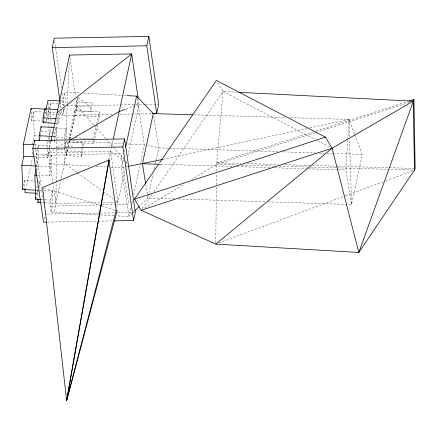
<?xml version="1.0" encoding="UTF-8"?>
<svg xmlns="http://www.w3.org/2000/svg" width="437" height="437" viewBox="0 0 437 437"><rect width="100%" height="100%" fill="white"/><g stroke="black" fill="none" stroke-linecap="round" stroke-linejoin="round"><path stroke-width="0.33" stroke-dasharray="2.19 1.64" d="M215.785 242.748L216.353 185.517M216.364 184.84L216.468 173.937M216.495 171.211L216.566 164.399L223.039 91.508L217.79 82.762M100.199 202.577L55.86 203.402L56.144 182.939M56.154 182.256L57.067 116.772M67.282 104.121L64.512 163.389L77.18 172.604M67.314 103.438L69.259 61.885M268.444 201.856L351.517 204.521L345.978 169.971L347.737 140.31M347.781 139.632L348.983 119.41L290.337 117.679M43.755 121.18L31.524 120.503L33.463 111.55L44.334 112.156M23.489 185.632L24.598 180.514L35.468 181.12M32.338 144.713L34.272 135.76L33.463 111.55M25.717 189.308L30.59 166.765M30.737 166.098L32.458 158.145M36.932 170.124L36.391 153.982L38.325 145.035L38.735 157.14L36.522 167.366M39.849 137.999L40.401 135.443M40.537 134.804L41.187 130.395M43.716 120.099L44.274 117.542M44.41 116.903L45.06 112.495M44.437 121.218L46.475 121.333L48.96 109.824M49.102 109.184L50.342 103.432L57.821 103.848M36.642 194.771L37.609 190.297M38.855 184.545L39.543 181.344L36.145 181.158M34.654 156.91L47.688 157.648L47.283 145.543L48.529 139.791M48.665 139.152L49.223 136.59L48.092 102.968M49.496 135.312L51.156 127.642L51.042 124.277M49.485 148.023L48.474 152.693L55.86 203.402M49.627 147.356L51.069 140.687M47.688 157.648L49.485 149.334M46.087 140.933L54.243 141.386L54.079 136.546L56.018 127.593L54.658 127.517M55.395 123.332L58.11 123.485L57.952 118.645L59.334 112.249M37.582 175.188L49.807 175.871L49.403 163.766L51.337 154.813L36.391 153.982M54.243 141.386L56.176 132.438L56.018 127.593M58.11 123.485L60.049 114.532L59.967 112.112M63.13 106.486L62.95 101.105L64.884 92.158L80.452 93.021M111.768 114.434L62.098 115.357L63.589 108.463M49.807 175.871L51.746 166.918L51.337 154.813M59.279 112.986L63.354 113.21L64.6 107.458M44.181 219.101L44.853 216.004M99.827 214.895L51.025 212.185L50.621 200.08L52.555 191.127L36.249 190.221M64.485 146.837L64.168 137.42L66.102 128.473L54.554 127.828M51.025 212.185L52.959 203.232L52.555 191.127M57.1 149.11L64.572 149.525L64.987 147.608M65.124 146.969L66.506 140.577M83.172 147.526L81.233 156.473L66.287 155.643L66.124 150.803L66.539 148.886M66.675 148.247L68.057 141.85L83.008 142.68L83.15 146.919M69.09 139.19L69.03 137.376L74.831 110.523L99.346 111.883L99.51 116.728L98.232 122.622M75.962 110.889L75.803 106.049L77.737 97.096L77.901 101.941L75.962 110.889L90.912 111.719L92.846 102.771L77.901 101.941M54.117 211.459L67.948 147.498M68.09 146.837L76.967 105.781L75.994 99.112M66.287 155.643L67.806 148.613M97.67 125.239L93.704 143.582L69.188 142.216L74.995 115.363L74.831 110.523M81.233 156.473L81.074 151.634L83.008 142.68M96.659 124.326L93.54 138.737L75.159 137.715M96.795 123.676L99.346 111.883M108.808 159.592L111.555 146.87M111.703 146.198L113.145 139.534M123.447 157.145L121.153 167.753L128.97 216.512L116.766 215.834M124.594 151.836L125.02 149.847M116.859 207.204L125.146 168.9M126.151 164.236L126.583 162.236L125.692 161.215M127.872 156.277L139.042 104.629L138.261 99.292M130.832 207.897L128.97 216.512L132.853 212.715M131.837 203.254L132.695 199.277M133.7 194.634L144.45 144.909L137.06 98.817M148.771 194.033L147.914 197.994L139.654 206.067M148.913 193.373L153.19 173.587M154.19 168.972L155.332 163.695M155.474 163.034L156.042 160.395M156.184 159.74L158.751 147.864L153.48 114.969M354.817 134.678L362.355 154.398L351.517 204.521L349.567 139.157M313.329 131.892L217.249 162.777L216.566 164.399L191.625 179.569M142.315 208.569L151.972 194.569M153.906 191.767L223.039 91.508L236.679 92.202M133.34 212.24L134.312 211.29M144.636 208.138L184.081 184.152M54.368 149.263L48.474 152.693L110.55 151.535L124.927 161.127M57.313 147.548L68.511 141.025M218.97 242.917L344.826 196.027M345.465 195.787L383.162 181.743M385.718 180.792L413.189 170.556M125.599 109.299L139.042 104.629M315.924 131.056L407.464 101.63M315.241 132.679L216.566 164.399L236.357 164.968M315.891 132.471L409.376 102.416M163.083 159.319L307.003 128.418M309.669 127.85L348.983 119.41L354.571 134.039M127.801 166.502L121.153 167.753L110.998 167.185M42.356 155.474L120.814 153.409L128.784 204.106L116.504 204.429M50.326 206.171L101.493 204.822M102.176 204.806L115.821 204.445M66.856 105.907L134.946 104.705M135.579 104.623L145.106 104.448M145.783 104.432L158.03 104.208M119.935 114.281L132.864 114.041M133.547 114.024L151.918 113.686M102.924 202.528L113.839 202.326M114.521 202.309L117.935 202.249L110.55 151.535M46.617 214.119L114.849 212.846M117.58 212.797L134.64 212.48M47.606 222.122L97.413 221.198M98.096 221.182L112.429 220.914M217.249 162.777L241.131 163.465M247.276 163.64L278.664 164.541M284.809 164.716L310.057 165.443M312.788 165.519L413.784 168.42M241.814 165.126L274.573 166.065M279.347 166.202L308.009 167.027M310.74 167.103L414.467 170.08M194.181 114.838L285.563 117.537M160.805 164.312L232.97 166.519M237.051 166.644L269.733 167.639M274.496 167.786L305.813 168.742M308.533 168.824L337.806 169.72M338.489 169.742L345.978 169.971M168.289 148.17L158.751 147.864L147.701 145.581M168.966 148.192L277.916 151.688M283.362 151.863L315.367 152.89M319.452 153.021L324.221 153.174M326.942 153.261L332.393 153.436M333.07 153.458L362.355 154.398M174.472 198.846L147.914 197.994L147.378 194.634M178.558 198.977L265.718 201.768M83.838 93.212L123.097 95.392M123.775 95.43L126.479 95.577M60.677 100.98L62.95 101.105M58.498 103.886L65.293 104.263L64.884 92.158M75.803 106.049L90.749 106.879L90.912 111.719M45.011 112.194L56.564 112.833M45.098 113.702L55.969 114.308M56.652 114.347L60.049 114.532M74.995 115.363L99.51 116.728M56.591 118.569L57.952 118.645M41.231 131.608L52.101 132.209M52.779 132.247L56.176 132.438M52.719 136.47L54.079 136.546M69.03 137.376L72.433 137.568M34.272 135.76L38.347 135.989M53.298 136.819L64.168 137.42M72.608 140.916L122.764 143.702M127.506 143.964L144.45 144.909M34.25 144.805L47.283 145.543M72.979 146.958L68.221 146.695L68.057 141.85M66.124 150.803L81.074 151.634M49.403 163.766L91.371 166.098M96.107 166.36L106.939 166.961M36.795 166.087L51.746 166.918M36.55 193.263L37.91 193.34M41.111 199.551L50.621 200.08M41.411 202.593L43.449 202.702M44.132 202.741L52.959 203.232M100.505 214.933L114.057 215.687M43.919 187.883L100.952 205.652M101.603 205.854L115.21 210.093M223.039 91.508L315.208 139.458M317.617 140.714L330.268 147.291M125.479 161.493L126.583 162.236M77.726 173.003L102.515 191.029M103.061 191.433L113.527 199.043M115.729 200.643L117.935 202.249M78.278 97.506L90.749 106.879M76.967 105.781L93.95 125.108M94.397 125.616L105.574 138.332M106.022 138.84L112.73 146.466M113.172 146.974L123.458 158.675M145.761 184.567L147.269 193.962M69.969 57.739L75.606 96.44M54.652 40.865L55.63 47.573M55.728 48.245L61.59 88.509M62.273 93.207L64.13 105.956M60.142 101.936L61.022 107.977M61.415 110.659L62.098 115.357M34.927 143.265L35.714 148.662M35.812 149.339L43.383 201.32M43.481 201.992L43.678 203.342M93.562 139.343L93.704 143.582M69.106 139.796L69.188 142.216M66.102 128.473L66.462 139.234M63.223 109.179L63.354 113.21M64.507 147.509L64.572 149.525M50.342 103.432L51.02 123.605M49.244 137.262L49.627 148.695M46.093 109.9L46.317 116.624M46.404 119.317L46.475 121.333M39.543 181.344L39.816 189.418M39.838 190.09L39.925 192.777M37.473 186.26L37.877 198.365M31.235 111.763L31.524 120.503M32.584 152.109L32.72 156.146M24.598 180.514L24.887 189.259M348.983 119.41L349.551 138.474"/><path stroke-width="0.66" d="M69.516 56.433L69.581 55.073L131.657 53.915L138.07 97.954M115.86 210.295L117.154 210.7L66.637 400.582L109.19 160.002L42.618 187.478L66.637 400.582L108.884 160.128M35.572 190.182L22.658 189.467L21.85 165.257L23.784 156.304L23.38 144.205L31.12 108.398L45.388 109.19M60.044 101.264L52.227 47.578L54.259 38.177L148.842 36.418L158.713 104.192L156.681 113.598L152.595 113.669M22.658 189.467L22.937 188.189M46.24 222.149L43.509 222.198L32.797 148.618L34.534 140.561L124.605 138.884L135.323 212.464L133.58 220.521L114.472 220.876M39.57 139.277L39.297 140.556L39.133 135.716L41.067 126.763L53.975 127.484M55.395 123.332L43.165 122.655L43.001 117.815L44.94 108.862L57.848 109.578M43.165 122.655L43.443 121.377M46.071 109.228L48.004 100.275L60.011 100.947M40.428 199.512L35.676 199.25L34.862 175.04L36.107 169.283M35.676 199.25L36.085 197.333M51.069 140.687L69.581 55.073M40.734 202.555L38.014 202.402L38.292 201.124M113.287 138.868L131.657 53.915L57.127 112.68M133.58 220.521L122.863 146.941L124.605 138.884M156.681 113.598L146.81 45.819L148.842 36.418M125.594 147.198L136.634 96.145L127.156 95.616M145.658 183.895L142.429 163.755L153.267 113.625L136.634 96.145M66.637 400.582L116.193 210.306L108.808 159.592M408.759 101.215L413.954 99.543L358.821 252.455L215.774 244.108L141.156 210.252L134.503 199.174L158.451 164.443M159.609 162.766L216.386 80.43L325.423 137.152L332.076 148.236L358.821 252.455L414.467 170.08L415.15 168.458L413.954 99.543M134.798 210.814L139.174 206.543M215.774 244.108L332.076 148.236L413.271 101.165L414.467 170.08M70.281 139.998L119.197 111.522L124.96 109.518M134.503 199.174L325.423 137.152M141.156 210.252L332.076 148.236M128.467 166.377L162.417 159.461M52.227 47.578L146.81 45.819M32.797 148.618L122.863 146.941M153.267 113.625L192.815 114.794M142.429 163.755L160.805 164.312M238.722 92.305L413.271 101.165M43.001 117.815L55.914 118.531M39.133 135.716L52.041 136.431M23.38 144.205L33.573 144.767M23.784 156.304L33.977 156.872M21.85 165.257L35.441 166.011M34.862 175.04L36.899 175.15M35.872 193.225L25.002 192.619L24.887 189.259M34.534 140.561L34.731 141.91M44.94 108.862L44.978 110.075M41.067 126.763L41.111 127.975M37.899 199.043L38.014 202.402M31.12 108.398L31.164 109.742"/></g></svg>
